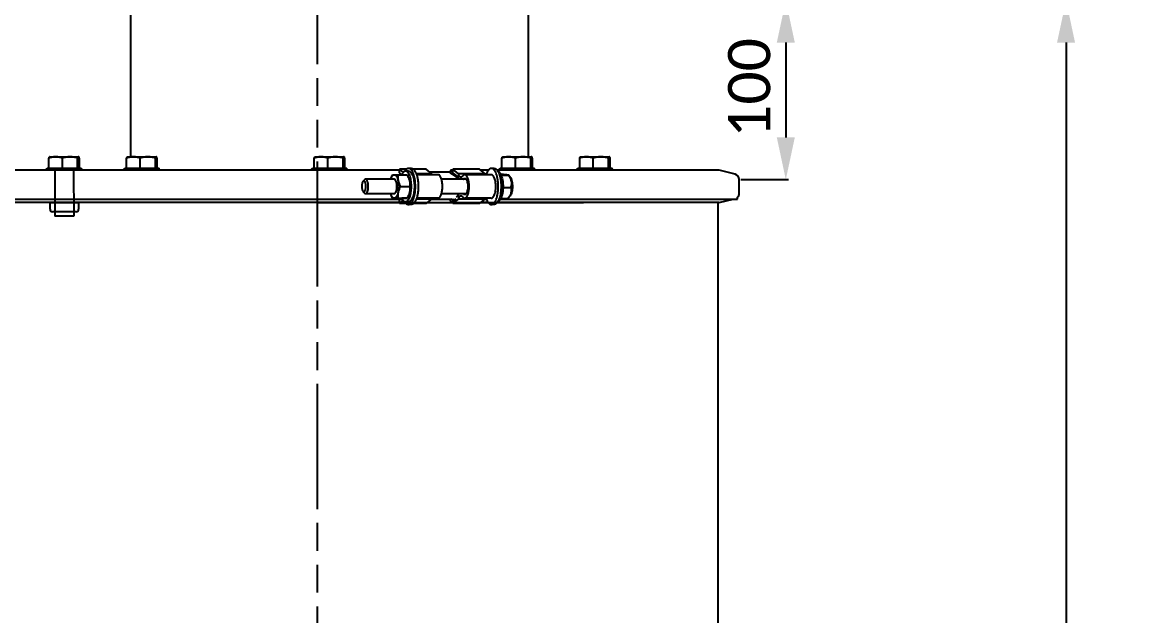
# Model space of a CAD drawing. Header units: millimetres. Extents: x 374 to 5899, y -2909 to 2000.
# Drawn here: x 775 to 1387, y 238 to 567 of the extents above; entities that cross this region are included whole.
import ezdxf

# ---------------------------------------------------------------- set-up
doc = ezdxf.new("R2010")
doc.units = ezdxf.units.MM
doc.header["$LTSCALE"] = 154
doc.header["$PDMODE"] = 3
doc.header["$PDSIZE"] = 8
doc.linetypes.add('PHANTOM', pattern=[0.8, 0.45, -0.05, 0.1, -0.05, 0.1, -0.05])
doc.layers.get('0').update_dxf_attribs({"linetype": 'CONTINUOUS'})
doc.layers.get('Defpoints').update_dxf_attribs({"linetype": 'CONTINUOUS'})
for name, color, linetype in [('00_BUW_DATUM', 7, 'CONTINUOUS'), ('02___PRT_ALL_AXES', 7, 'CONTINUOUS'), ('DEFAULT_3', 7, 'PHANTOM')]:
    doc.layers.add(name, color=color, linetype=linetype)
doc.styles.get("Standard").update_dxf_attribs({"font": 'calibri.ttf'})
doc.dimstyles.new('DIMSTYLE_3', dxfattribs={"dimtxt": 23.333333, "dimasz": 23.333333, "dimexe": 1.5, "dimexo": 1, "dimgap": 0.875, "dimtad": 1, "dimdec": 0, "dimdsep": 46, "dimtxsty": 'Standard', "dimblk": '_FILLED', "dimblk1": '_FILLED', "dimblk2": '_FILLED', "dimcen": 0.09, "dimazin": 2, "dimtp": 0.01, "dimtm": 0.01, "dimtfac": 1, "dimtdec": 0, "dimtofl": 0, "dimtmove": 0, "dimatfit": 3, "dimldrblk": '_FILLED', "dimfxl": 1, "dimtolj": 1, "dimarcsym": 0})

# ---------------------------------------------------------------- blocks, each defined once
blk = doc.blocks.new('_FILLED')
at = {"color": 0, "linetype": 'ByBlock'}
blk.add_solid([(0, 0), (-1, 0.214), (-1, -0.214)], dxfattribs=at)
blk = doc.blocks.new('*D451')
at = {"color": 0, "linetype": 'Continuous', "lineweight": -2}
for p, q in [((1111.75, 578.8), (1199.31, 578.8)), ((1197.81, 555.47), (1197.81, 502.97)), ((1172.98, 479.63), (1199.31, 479.63))]:
    blk.add_line(p, q, dxfattribs=at)
at = {"layer": 'Defpoints', "color": 0}
for p in [(1110.75, 578.8), (1171.98, 479.63), (1197.81, 479.63)]:
    blk.add_point(p, dxfattribs=at)
at = {"color": 0, "linetype": 'ByBlock', "lineweight": -2, "xscale": 23.3333333333, "yscale": 23.3333333333, "zscale": 23.3333333333}
for p, rotation in [((1197.81, 578.8), 90), ((1197.81, 479.63), 270)]:
    blk.add_blockref('_FILLED', p, dxfattribs=dict(at, rotation=rotation))
at = {"color": 0, "insert": (1165.82, 530.35), "char_height": 23.3333, "attachment_point": 2, "rotation": 90, "line_spacing_factor": 0.9}
blk.add_mtext('\\A1;\\A1;100', dxfattribs=at)
blk = doc.blocks.new('*D455')
at = {"color": 0, "linetype": 'Continuous', "lineweight": -2}
for p, q in [((1111.75, 578.8), (1354.54, 578.8)), ((1353.04, 555.47), (1353.04, -242.82)), ((1167.62, -266.15), (1354.54, -266.15))]:
    blk.add_line(p, q, dxfattribs=at)
at = {"layer": 'Defpoints', "color": 0}
for p in [(1110.75, 578.8), (1166.62, -266.15), (1353.04, -266.15)]:
    blk.add_point(p, dxfattribs=at)
at = {"color": 0, "linetype": 'ByBlock', "lineweight": -2, "xscale": 23.3333333333, "yscale": 23.3333333333, "zscale": 23.3333333333}
for p, rotation in [((1353.04, 578.8), 89.99999999999999), ((1353.04, -266.15), 270)]:
    blk.add_blockref('_FILLED', p, dxfattribs=dict(at, rotation=rotation))
at = {"color": 0, "insert": (1321.05, 156.32), "char_height": 23.3333, "attachment_point": 2, "rotation": 90, "line_spacing_factor": 0.9}
blk.add_mtext('\\A1; {\\A1;845}', dxfattribs=at)

msp = doc.modelspace()

# ---------------------------------------------------------------- linework, layer by layer
at = {"linetype": 'Continuous'}
for p, q in [((983.782, 484.756), (653.217, 484.756)), ((788.085, 485.302), (788.585, 485.802)), ((808.085, 485.302), (788.085, 485.302)), ((807.585, 485.802), (788.585, 485.802)), ((792.835, 484.802), (792.835, 459.302)), ((803.335, 484.802), (803.358, 459.302)), ((808.085, 485.302), (807.585, 485.802)), ((831.14, 485.302), (831.64, 485.802)), ((851.14, 485.302), (831.14, 485.302)), ((850.64, 485.802), (831.64, 485.802)), ((935.085, 485.302), (935.585, 485.802)), ((955.085, 485.302), (935.085, 485.302)), ((954.585, 485.802), (935.585, 485.802)), ((983.846, 485.312), (983.627, 483.392)), ((987.654, 485.312), (983.846, 485.312)), ((985.927, 483.673), (983.846, 485.312)), ((988.819, 484.302), (987.158, 484.302)), ((990.388, 485.802), (988.819, 485.802)), ((998.614, 485.312), (991.554, 485.312)), ((1001.742, 482.849), (998.614, 485.312)), ((1012.119, 484.756), (1011.978, 483.302)), ((1013.234, 484.025), (1012.119, 484.756)), ((1013.318, 484.756), (1012.119, 484.756)), ((1013.381, 485.312), (1013.162, 483.392)), ((1016.51, 482.849), (1013.381, 485.312)), ((1028.149, 485.312), (1013.381, 485.312)), ((1031.278, 482.849), (1028.149, 485.312)), ((1032.997, 484.756), (1028.855, 484.756)), ((1036.26, 485.802), (1034.691, 485.802)), ((1160.952, 484.756), (1037.955, 484.756)), ((1039.029, 485.302), (1039.529, 485.802)), ((1059.029, 485.302), (1039.029, 485.302)), ((1058.529, 485.802), (1039.529, 485.802)), ((1082.085, 485.302), (1082.585, 485.802)), ((1102.085, 485.302), (1082.085, 485.302)), ((1101.585, 485.802), (1082.585, 485.802)), ((1102.085, 485.302), (1101.585, 485.802)), ((963.602, 478.529), (964.364, 479.438)), ((980.882, 479.802), (965.006, 479.802)), ((983.627, 483.392), (985.003, 482.309)), ((1001.742, 482.849), (993.118, 482.849)), ((1005.156, 482.302), (993.302, 482.302)), ((1020.703, 479.802), (1007.122, 479.802)), ((1015.354, 481.088), (1011.978, 483.302)), ((1013.162, 483.392), (1016.06, 481.111)), ((1031.278, 482.849), (1016.51, 482.849)), ((1034.691, 482.302), (1019.924, 482.302)), ((1039.916, 482.538), (1041.247, 482.538)), ((1040.133, 482.045), (1044.131, 482.045)), ((1045.112, 480.98), (1044.149, 482.128)), ((963.602, 473.075), (964.364, 472.166)), ((980.882, 471.802), (965.006, 471.802)), ((1020.703, 471.802), (1007.122, 471.802)), ((1041.181, 475.308), (1045.409, 475.308)), ((983.782, 466.848), (653.217, 466.848)), ((790.273, 466.848), (806.085, 466.848)), ((790.273, 463.135), (790.273, 466.848)), ((806.085, 466.848), (806.085, 463.135)), ((984.376, 468.802), (983.627, 468.212)), ((983.627, 468.212), (983.846, 466.292)), ((983.846, 466.292), (985.927, 467.93)), ((987.654, 466.292), (983.846, 466.292)), ((988.819, 467.302), (987.158, 467.302)), ((990.388, 465.802), (988.819, 465.802)), ((998.614, 466.292), (991.554, 466.292)), ((1001.742, 468.755), (993.118, 468.755)), ((1005.156, 469.302), (993.302, 469.302)), ((998.614, 466.292), (1001.742, 468.755)), ((1012.74, 468.802), (1011.978, 468.302)), ((1011.978, 468.302), (1012.119, 466.848)), ((1013.234, 467.579), (1012.119, 466.848)), ((1013.318, 466.848), (1012.119, 466.848)), ((1013.911, 468.802), (1013.162, 468.212)), ((1013.162, 468.212), (1013.381, 466.292)), ((1015.099, 468.802), (1013.234, 467.579)), ((1013.381, 466.292), (1016.51, 468.755)), ((1028.149, 466.292), (1013.381, 466.292)), ((1016.06, 470.493), (1015.182, 469.802)), ((1031.278, 468.755), (1016.51, 468.755)), ((1034.691, 469.302), (1019.924, 469.302)), ((1028.149, 466.292), (1031.278, 468.755)), ((1032.997, 466.848), (1028.855, 466.848)), ((1036.26, 465.802), (1034.691, 465.802)), ((1160.952, 466.848), (1037.955, 466.848)), ((1039.916, 469.065), (1043.802, 469.065)), ((1045.112, 470.624), (1043.818, 469.081)), ((804.751, 461.802), (791.606, 461.802)), ((803.358, 459.302), (792.835, 459.302))]:
    msp.add_line(p, q, dxfattribs=at)
for q in [(790.779, 466.848), (1085.779, 466.848)]:
    msp.add_line((938.279, 466.848), q)
for centre, radius, start, end in [((1008.894, 479.646), 7.473, 1.201798, 6.32657), ((1008.894, 471.958), 7.473, 353.673428, 358.798202), ((1036.148, 478.325), 9.739, 341.953714, 343.532843), ((1008.412, 466.955), 6.908, 164.468294, 164.897551), ((1023.18, 466.955), 6.908, 164.468294, 164.897551), ((791.606, 463.135), 1.333, 180, 270), ((804.751, 463.135), 1.333, 270, 0)]:
    msp.add_arc(centre, radius, start, end, dxfattribs=at)
for points, knots in [([(987.158, 484.302), (987.062, 484.302), (986.867, 484.279), (986.469, 484.141), (985.983, 483.781), (985.474, 483.138), (985.193, 482.614), (985.059, 482.321)], [0, 0, 0, 0, 0.0944828, 0.1929612, 0.4138628, 0.6809921, 1, 1, 1, 1]), ([(988.819, 485.802), (988.636, 485.802), (988.247, 485.726), (987.704, 485.408), (987.195, 484.904), (986.902, 484.484), (986.76, 484.25)], [0, 0, 0, 0, 0.2050126, 0.4313671, 0.6939059, 1, 1, 1, 1]), ([(987.158, 467.302), (987.266, 467.302), (987.488, 467.331), (987.811, 467.459), (988.125, 467.668), (988.551, 468.071), (989.036, 468.778), (989.518, 469.839), (989.913, 471.122), (990.207, 472.58), (990.388, 474.16), (990.45, 475.802), (990.388, 477.444), (990.207, 479.023), (989.913, 480.482), (989.518, 481.765), (989.036, 482.826), (988.551, 483.533), (988.125, 483.936), (987.811, 484.145), (987.488, 484.273), (987.266, 484.302), (987.158, 484.302)], [0, 0, 0, 0, 0.0166613, 0.0342073, 0.0533601, 0.0746356, 0.1245316, 0.1847193, 0.254353, 0.3316952, 0.4144535, 0.5000002, 0.5855467, 0.6683048, 0.7456468, 0.8152803, 0.875468, 0.9253641, 0.9466397, 0.9657926, 0.9833386, 1, 1, 1, 1]), ([(988.819, 465.802), (988.946, 465.802), (989.207, 465.836), (989.588, 465.987), (989.957, 466.232), (990.458, 466.706), (991.029, 467.539), (991.596, 468.787), (992.061, 470.296), (992.407, 472.012), (992.62, 473.87), (992.692, 475.802), (992.62, 477.733), (992.407, 479.592), (992.061, 481.307), (991.596, 482.817), (991.029, 484.065), (990.458, 484.897), (989.957, 485.371), (989.588, 485.617), (989.207, 485.768), (988.946, 485.802), (988.819, 485.802)], [0, 0, 0, 0, 0.0166613, 0.0342073, 0.0533601, 0.0746356, 0.1245316, 0.1847193, 0.254353, 0.3316952, 0.4144535, 0.5000002, 0.5855468, 0.6683048, 0.7456468, 0.8152803, 0.875468, 0.9253641, 0.9466397, 0.9657926, 0.9833386, 1, 1, 1, 1]), ([(988.819, 484.302), (988.927, 484.302), (989.149, 484.273), (989.473, 484.145), (989.787, 483.936), (990.212, 483.533), (990.697, 482.826), (991.179, 481.765), (991.575, 480.482), (991.869, 479.023), (992.05, 477.444), (992.09, 476.355), (992.09, 475.802)], [0, 0, 0, 0, 0.0333234, 0.0684145, 0.1067203, 0.1492713, 0.2490637, 0.3694386, 0.5087063, 0.6633901, 0.8289033, 1, 1, 1, 1]), ([(990.388, 485.802), (990.515, 485.802), (990.776, 485.768), (991.157, 485.617), (991.526, 485.371), (992.027, 484.897), (992.598, 484.065), (993.165, 482.817), (993.63, 481.307), (993.976, 479.592), (994.189, 477.734), (994.237, 476.453), (994.237, 475.802)], [0, 0, 0, 0, 0.0333234, 0.0684145, 0.1067203, 0.1492713, 0.2490637, 0.3694386, 0.5087063, 0.6633901, 0.8289033, 1, 1, 1, 1]), ([(1034.691, 485.802), (1034.552, 485.802), (1034.264, 485.76), (1033.846, 485.578), (1033.444, 485.283), (1032.9, 484.712), (1032.294, 483.72), (1031.938, 482.819), (1031.771, 482.315)], [0, 0, 0, 0, 0.0868889, 0.1792614, 0.2814755, 0.3964204, 0.6692124, 1, 1, 1, 1]), ([(1034.691, 465.802), (1034.818, 465.802), (1035.079, 465.836), (1035.46, 465.987), (1035.83, 466.232), (1036.33, 466.706), (1036.901, 467.539), (1037.468, 468.787), (1037.933, 470.296), (1038.279, 472.012), (1038.492, 473.87), (1038.564, 475.802), (1038.492, 477.733), (1038.279, 479.592), (1037.933, 481.307), (1037.468, 482.817), (1036.901, 484.065), (1036.33, 484.897), (1035.83, 485.371), (1035.46, 485.617), (1035.079, 485.768), (1034.818, 485.802), (1034.691, 485.802)], [0, 0, 0, 0, 0.0166613, 0.0342073, 0.0533601, 0.0746356, 0.1245316, 0.1847193, 0.254353, 0.3316952, 0.4144535, 0.5000002, 0.5855468, 0.6683048, 0.7456468, 0.8152803, 0.875468, 0.9253641, 0.9466397, 0.9657926, 0.9833386, 1, 1, 1, 1]), ([(1036.26, 485.802), (1036.387, 485.802), (1036.648, 485.768), (1037.029, 485.617), (1037.399, 485.371), (1037.9, 484.897), (1038.47, 484.065), (1039.037, 482.817), (1039.502, 481.307), (1039.848, 479.592), (1040.061, 477.734), (1040.109, 476.453), (1040.109, 475.802)], [0, 0, 0, 0, 0.0333234, 0.0684145, 0.1067203, 0.1492713, 0.2490637, 0.3694386, 0.5087063, 0.6633901, 0.8289033, 1, 1, 1, 1]), ([(1038.316, 484.24), (1038.776, 484.095), (1039.273, 483.603), (1039.711, 482.932), (1040.044, 482.309), (1040.407, 481.398), (1040.75, 480.165), (1041.003, 478.791), (1041.158, 477.321), (1041.193, 476.313), (1041.193, 475.802)], [0, 0, 0, 0, 0.1561104, 0.2062282, 0.2609626, 0.3837282, 0.522514, 0.6741692, 0.8347835, 1, 1, 1, 1]), ([(963.602, 478.529), (963.49, 478.395), (963.297, 478.048), (963.014, 477.173), (962.936, 476.423), (962.929, 475.898)], [0, 0, 0, 0, 0.1893111, 0.4274823, 1, 1, 1, 1]), ([(965.237, 475.705), (965.243, 476.198), (965.189, 476.911), (964.969, 477.775), (964.757, 478.275), (964.505, 478.631), (964.192, 478.828), (963.844, 478.777), (963.679, 478.62), (963.602, 478.529)], [0, 0, 0, 0, 0.3623042, 0.521213, 0.6547945, 0.7595664, 0.8394557, 0.9117259, 1, 1, 1, 1]), ([(965.006, 479.802), (964.893, 479.802), (964.639, 479.722), (964.453, 479.544), (964.364, 479.438)], [0, 0, 0, 0, 0.4511517, 1, 1, 1, 1]), ([(966.545, 475.673), (966.551, 476.197), (966.505, 476.967), (966.32, 477.936), (966.135, 478.561), (965.906, 479.079), (965.642, 479.474), (965.345, 479.734), (965.112, 479.802), (965.006, 479.802)], [0, 0, 0, 0, 0.3355908, 0.4907197, 0.630667, 0.7516904, 0.8518857, 0.9324483, 1, 1, 1, 1]), ([(982.421, 475.809), (982.418, 475.874), (982.412, 476.003), (982.405, 476.164), (982.4, 476.294), (982.395, 476.391), (982.392, 476.471), (982.389, 476.536), (982.387, 476.584), (982.385, 476.625), (982.384, 476.657), (982.383, 476.677), (982.382, 476.693), (982.38, 476.709), (982.377, 476.736), (982.371, 476.774), (982.365, 476.82), (982.357, 476.881), (982.343, 476.989), (982.326, 477.112), (982.309, 477.234), (982.299, 477.311), (982.291, 477.372), (982.285, 477.418), (982.279, 477.457), (982.275, 477.487), (982.273, 477.507), (982.271, 477.522), (982.269, 477.538), (982.264, 477.554), (982.259, 477.575), (982.253, 477.603), (982.244, 477.637), (982.231, 477.692), (982.215, 477.761), (982.188, 477.871), (982.161, 477.981), (982.138, 478.078), (982.125, 478.133), (982.115, 478.174), (982.105, 478.215), (982.096, 478.25), (982.091, 478.274), (982.088, 478.286), (982.086, 478.293), (982.084, 478.298), (982.081, 478.306), (982.077, 478.317), (982.071, 478.332), (982.064, 478.349), (982.056, 478.372), (982.04, 478.412), (982.018, 478.47), (981.992, 478.539), (981.965, 478.608), (981.939, 478.677), (981.917, 478.735), (981.899, 478.781), (981.886, 478.815), (981.875, 478.844), (981.866, 478.867), (981.859, 478.884), (981.854, 478.899), (981.849, 478.91), (981.846, 478.917), (981.844, 478.923), (981.842, 478.928), (981.837, 478.935), (981.83, 478.946), (981.822, 478.96), (981.811, 478.977), (981.798, 478.999), (981.782, 479.026), (981.76, 479.061), (981.723, 479.122), (981.68, 479.193), (981.637, 479.263), (981.61, 479.307), (981.591, 479.338), (981.58, 479.355), (981.572, 479.369), (981.564, 479.382), (981.557, 479.393), (981.553, 479.4), (981.55, 479.404), (981.549, 479.407), (981.547, 479.408), (981.546, 479.409), (981.543, 479.412), (981.537, 479.417), (981.53, 479.424), (981.518, 479.434), (981.504, 479.448), (981.486, 479.464), (981.462, 479.485), (981.433, 479.512), (981.397, 479.544), (981.362, 479.577), (981.326, 479.609), (981.297, 479.636), (981.273, 479.657), (981.258, 479.671), (981.247, 479.681), (981.239, 479.688), (981.233, 479.694), (981.229, 479.697), (981.225, 479.701), (981.222, 479.702), (981.219, 479.703), (981.215, 479.704), (981.209, 479.706), (981.201, 479.708), (981.192, 479.711), (981.179, 479.714), (981.163, 479.719), (981.138, 479.726), (981.107, 479.736), (981.069, 479.747), (981.019, 479.761), (980.957, 479.78), (980.907, 479.795), (980.882, 479.802)], [0, 0, 0, 0, 0.03125, 0.0625, 0.078125, 0.09375, 0.109375, 0.1171875, 0.125, 0.1328125, 0.1367188, 0.140625, 0.1425781, 0.1445312, 0.1484375, 0.15625, 0.1640625, 0.171875, 0.1875, 0.21875, 0.234375, 0.25, 0.2578125, 0.265625, 0.2734375, 0.2773438, 0.28125, 0.2832031, 0.2851562, 0.2890625, 0.2929688, 0.296875, 0.3046875, 0.3125, 0.328125, 0.34375, 0.375, 0.390625, 0.3984375, 0.40625, 0.4140625, 0.421875, 0.4257812, 0.4277344, 0.4287109, 0.4296875, 0.4316406, 0.4335938, 0.4375, 0.4414062, 0.4453125, 0.453125, 0.46875, 0.484375, 0.5, 0.515625, 0.53125, 0.5390625, 0.546875, 0.5546875, 0.5585938, 0.5625, 0.5664062, 0.5683594, 0.5703125, 0.5712891, 0.5722656, 0.5742188, 0.578125, 0.5820312, 0.5859375, 0.59375, 0.6015625, 0.609375, 0.625, 0.65625, 0.671875, 0.6875, 0.6953125, 0.6992188, 0.703125, 0.7070312, 0.7109375, 0.7128906, 0.7138672, 0.7143555, 0.7148438, 0.7158203, 0.7167969, 0.71875, 0.7226562, 0.7265625, 0.734375, 0.7421875, 0.75, 0.765625, 0.78125, 0.796875, 0.8125, 0.828125, 0.8359375, 0.84375, 0.8476562, 0.8515625, 0.8535156, 0.8554688, 0.8574219, 0.8583984, 0.859375, 0.8613281, 0.8632812, 0.8671875, 0.8710938, 0.875, 0.8828125, 0.890625, 0.90625, 0.921875, 0.9375, 0.96875, 1, 1, 1, 1]), ([(1001.919, 482.297), (1001.902, 482.34), (1001.837, 482.522), (1001.781, 482.707), (1001.742, 482.849)], [0, 0, 0, 0, 0.240307, 1, 1, 1, 1]), ([(1005.156, 469.302), (1005.324, 469.302), (1005.693, 469.407), (1006.168, 469.813), (1006.592, 470.43), (1006.961, 471.242), (1007.263, 472.223), (1007.488, 473.338), (1007.626, 474.546), (1007.673, 475.802), (1007.626, 477.057), (1007.488, 478.265), (1007.263, 479.38), (1006.961, 480.361), (1006.592, 481.173), (1006.168, 481.79), (1005.693, 482.197), (1005.324, 482.302), (1005.156, 482.302)], [0, 0, 0, 0, 0.0339863, 0.0742997, 0.1242362, 0.1844723, 0.2541615, 0.3315643, 0.414387, 0.5, 0.585613, 0.6684357, 0.7458385, 0.8155277, 0.8757638, 0.9257003, 0.9660137, 1, 1, 1, 1]), ([(1015.786, 479.803), (1015.774, 480.079), (1015.72, 480.466), (1015.541, 480.894), (1015.42, 481.044), (1015.354, 481.088)], [0, 0, 0, 0, 0.597766, 0.8287146, 1, 1, 1, 1]), ([(1016.06, 481.111), (1016.144, 480.865), (1016.324, 480.412), (1016.559, 479.985), (1016.686, 479.798)], [0, 0, 0, 0, 0.535043, 1, 1, 1, 1]), ([(1016.21, 481.147), (1016.222, 481.093), (1016.269, 480.868), (1016.302, 480.642), (1016.322, 480.469)], [0, 0, 0, 0, 0.2414397, 1, 1, 1, 1]), ([(1017.906, 480.962), (1017.837, 480.962), (1017.694, 480.986), (1017.488, 481.086), (1017.292, 481.248), (1017.028, 481.561), (1016.743, 482.098), (1016.583, 482.58), (1016.51, 482.849)], [0, 0, 0, 0, 0.0830456, 0.172486, 0.2732086, 0.38814, 0.664245, 1, 1, 1, 1]), ([(1018.724, 481.505), (1018.665, 481.422), (1018.546, 481.274), (1018.343, 481.098), (1018.128, 480.988), (1017.978, 480.962), (1017.906, 480.962)], [0, 0, 0, 0, 0.2985468, 0.5588715, 0.7882555, 1, 1, 1, 1]), ([(1019.924, 482.302), (1019.818, 482.302), (1019.598, 482.264), (1019.283, 482.103), (1018.984, 481.845), (1018.809, 481.627), (1018.724, 481.505)], [0, 0, 0, 0, 0.2117513, 0.4411322, 0.7014033, 1, 1, 1, 1]), ([(1019.137, 479.811), (1019.194, 479.886), (1019.31, 480.021), (1019.506, 480.18), (1019.712, 480.279), (1019.855, 480.302), (1019.924, 480.302)], [0, 0, 0, 0, 0.2951224, 0.5543954, 0.7852091, 1, 1, 1, 1]), ([(1019.924, 469.302), (1020.092, 469.302), (1020.461, 469.407), (1020.936, 469.813), (1021.36, 470.43), (1021.728, 471.242), (1022.031, 472.223), (1022.256, 473.338), (1022.394, 474.546), (1022.441, 475.802), (1022.394, 477.057), (1022.256, 478.265), (1022.031, 479.38), (1021.728, 480.361), (1021.36, 481.173), (1020.936, 481.79), (1020.461, 482.197), (1020.092, 482.302), (1019.924, 482.302)], [0, 0, 0, 0, 0.0339863, 0.0742997, 0.1242362, 0.1844723, 0.2541615, 0.3315643, 0.414387, 0.5, 0.585613, 0.6684357, 0.7458385, 0.8155277, 0.8757638, 0.9257003, 0.9660137, 1, 1, 1, 1]), ([(1019.924, 480.302), (1019.992, 480.302), (1020.134, 480.279), (1020.338, 480.182), (1020.533, 480.025), (1020.649, 479.892), (1020.706, 479.817)], [0, 0, 0, 0, 0.2151541, 0.446163, 0.7052823, 1, 1, 1, 1]), ([(1020.706, 479.817), (1020.868, 479.603), (1021.148, 479.061), (1021.433, 478.116), (1021.615, 477.003), (1021.677, 475.802), (1021.615, 474.601), (1021.433, 473.488), (1021.148, 472.542), (1020.868, 472), (1020.706, 471.787)], [0, 0, 0, 0, 0.0963388, 0.2160507, 0.3533525, 0.5, 0.6466475, 0.7839493, 0.9036612, 1, 1, 1, 1]), ([(1031.454, 482.297), (1031.438, 482.34), (1031.372, 482.522), (1031.316, 482.707), (1031.278, 482.849)], [0, 0, 0, 0, 0.240307, 1, 1, 1, 1]), ([(1036.279, 480.824), (1036.177, 481.043), (1035.964, 481.434), (1035.578, 481.914), (1035.154, 482.225), (1034.838, 482.302), (1034.692, 482.302)], [0, 0, 0, 0, 0.3185589, 0.5856578, 0.8071209, 1, 1, 1, 1]), ([(1036.279, 470.78), (1036.434, 471.11), (1036.702, 471.849), (1037.087, 473.52), (1037.266, 475.802), (1037.087, 478.083), (1036.702, 479.754), (1036.434, 480.494), (1036.279, 480.824)], [0, 0, 0, 0, 0.1066153, 0.2286092, 0.5, 0.7713908, 0.8933847, 1, 1, 1, 1]), ([(1041.247, 482.538), (1041.629, 482.509), (1042.32, 482.451), (1043.125, 482.367), (1043.63, 482.292), (1043.883, 482.241), (1044.047, 482.193), (1044.129, 482.152), (1044.149, 482.128)], [0, 0, 0, 0, 0.3904862, 0.7063928, 0.8240758, 0.9109809, 0.9681283, 1, 1, 1, 1]), ([(1044.149, 482.128), (1044.158, 482.117), (1044.17, 482.081), (1044.144, 482.056), (1044.131, 482.045)], [0, 0, 0, 0, 0.4635585, 1, 1, 1, 1]), ([(1044.131, 482.045), (1044.482, 481.547), (1045.119, 480.528), (1045.746, 478.867), (1045.861, 477.163), (1045.64, 476.079), (1045.488, 475.565)], [0, 0, 0, 0, 0.2656114, 0.522203, 0.7659183, 1, 1, 1, 1]), ([(1045.112, 480.98), (1045.338, 480.71), (1045.725, 479.998), (1046.272, 478.213), (1046.403, 476.685), (1046.389, 475.619)], [0, 0, 0, 0, 0.1886322, 0.4278794, 1, 1, 1, 1]), ([(962.929, 475.898), (962.922, 475.337), (962.991, 474.532), (963.279, 473.593), (963.483, 473.217), (963.602, 473.075)], [0, 0, 0, 0, 0.5720935, 0.8113511, 1, 1, 1, 1]), ([(963.602, 473.075), (963.677, 472.986), (963.837, 472.834), (964.169, 472.773), (964.475, 472.946), (964.725, 473.274), (964.937, 473.739), (965.165, 474.555), (965.231, 475.234), (965.237, 475.705)], [0, 0, 0, 0, 0.0901218, 0.1638518, 0.2435844, 0.3468643, 0.4785492, 0.6360248, 1, 1, 1, 1]), ([(964.364, 472.166), (964.453, 472.06), (964.639, 471.882), (964.893, 471.802), (965.006, 471.802)], [0, 0, 0, 0, 0.5488483, 1, 1, 1, 1]), ([(965.006, 471.802), (965.107, 471.802), (965.329, 471.863), (965.616, 472.103), (965.874, 472.468), (966.195, 473.157), (966.461, 474.243), (966.539, 475.174), (966.545, 475.673)], [0, 0, 0, 0, 0.0684834, 0.1492768, 0.2489467, 0.368992, 0.6621338, 1, 1, 1, 1]), ([(980.882, 471.802), (980.906, 471.808), (980.944, 471.818), (980.994, 471.83), (981.031, 471.84), (981.062, 471.848), (981.087, 471.854), (981.106, 471.859), (981.125, 471.864), (981.14, 471.868), (981.153, 471.871), (981.162, 471.873), (981.17, 471.875), (981.175, 471.877), (981.178, 471.878), (981.181, 471.878), (981.183, 471.88), (981.186, 471.882), (981.191, 471.886), (981.199, 471.892), (981.208, 471.899), (981.22, 471.909), (981.235, 471.92), (981.252, 471.934), (981.27, 471.949), (981.294, 471.967), (981.324, 471.991), (981.36, 472.019), (981.39, 472.043), (981.414, 472.061), (981.429, 472.073), (981.441, 472.083), (981.45, 472.09), (981.458, 472.095), (981.463, 472.1), (981.466, 472.102), (981.468, 472.103), (981.47, 472.107), (981.473, 472.11), (981.478, 472.117), (981.485, 472.127), (981.493, 472.138), (981.504, 472.153), (981.518, 472.172), (981.54, 472.203), (981.568, 472.241), (981.601, 472.287), (981.634, 472.333), (981.662, 472.371), (981.684, 472.401), (981.698, 472.421), (981.709, 472.436), (981.717, 472.447), (981.724, 472.457), (981.729, 472.463), (981.731, 472.467), (981.734, 472.47), (981.735, 472.474), (981.738, 472.479), (981.742, 472.489), (981.748, 472.502), (981.756, 472.517), (981.766, 472.538), (981.778, 472.565), (981.798, 472.606), (981.822, 472.659), (981.852, 472.722), (981.881, 472.785), (981.906, 472.837), (981.926, 472.879), (981.938, 472.905), (981.948, 472.926), (981.955, 472.942), (981.961, 472.955), (981.966, 472.964), (981.968, 472.97), (981.97, 472.973), (981.972, 472.978), (981.974, 472.984), (981.977, 472.995), (981.982, 473.011), (981.988, 473.03), (981.996, 473.055), (982.006, 473.087), (982.022, 473.137), (982.042, 473.2), (982.065, 473.275), (982.089, 473.35), (982.109, 473.413), (982.125, 473.464), (982.135, 473.495), (982.143, 473.52), (982.149, 473.539), (982.154, 473.555), (982.157, 473.566), (982.159, 473.572), (982.161, 473.576), (982.162, 473.582), (982.163, 473.589), (982.166, 473.602), (982.17, 473.62), (982.174, 473.641), (982.18, 473.67), (982.187, 473.706), (982.199, 473.763), (982.214, 473.835), (982.232, 473.921), (982.25, 474.007), (982.264, 474.078), (982.276, 474.136), (982.284, 474.172), (982.289, 474.2), (982.294, 474.222), (982.298, 474.24), (982.3, 474.252), (982.302, 474.259), (982.303, 474.265), (982.303, 474.271), (982.304, 474.279), (982.306, 474.292), (982.308, 474.312), (982.311, 474.336), (982.315, 474.368), (982.319, 474.407), (982.327, 474.471), (982.336, 474.55), (982.347, 474.645), (982.358, 474.74), (982.368, 474.819), (982.375, 474.882), (982.381, 474.93), (982.385, 474.97), (982.388, 474.997), (982.39, 475.013), (982.392, 475.025), (982.392, 475.037), (982.393, 475.054), (982.394, 475.082), (982.395, 475.123), (982.397, 475.172), (982.4, 475.237), (982.403, 475.319), (982.408, 475.45), (982.414, 475.613), (982.419, 475.744), (982.421, 475.809)], [0, 0, 0, 0, 0.03125, 0.046875, 0.0625, 0.078125, 0.0859375, 0.09375, 0.1015625, 0.109375, 0.1132812, 0.1171875, 0.1210938, 0.1230469, 0.1240234, 0.125, 0.1259766, 0.1269531, 0.1289062, 0.1328125, 0.1367188, 0.140625, 0.1484375, 0.15625, 0.1640625, 0.171875, 0.1875, 0.203125, 0.21875, 0.2265625, 0.234375, 0.2382812, 0.2421875, 0.2460938, 0.2480469, 0.2490234, 0.25, 0.2509766, 0.2519531, 0.2539062, 0.2578125, 0.2617188, 0.265625, 0.2734375, 0.28125, 0.296875, 0.3125, 0.328125, 0.34375, 0.3515625, 0.359375, 0.3632812, 0.3671875, 0.3710938, 0.3730469, 0.3740234, 0.375, 0.3759766, 0.3769531, 0.3789062, 0.3828125, 0.3867188, 0.390625, 0.3984375, 0.40625, 0.421875, 0.4375, 0.453125, 0.46875, 0.4765625, 0.484375, 0.4882812, 0.4921875, 0.4960938, 0.4980469, 0.4990234, 0.5, 0.5009766, 0.5019531, 0.5039062, 0.5078125, 0.5117188, 0.515625, 0.5234375, 0.53125, 0.546875, 0.5625, 0.578125, 0.59375, 0.6015625, 0.609375, 0.6132812, 0.6171875, 0.6210938, 0.6230469, 0.6240234, 0.625, 0.6259766, 0.6269531, 0.6289062, 0.6328125, 0.6367188, 0.640625, 0.6484375, 0.65625, 0.671875, 0.6875, 0.703125, 0.71875, 0.7265625, 0.734375, 0.7382812, 0.7421875, 0.7460938, 0.7480469, 0.7490234, 0.75, 0.7509766, 0.7519531, 0.7539062, 0.7578125, 0.7617188, 0.765625, 0.7734375, 0.78125, 0.796875, 0.8125, 0.828125, 0.84375, 0.8515625, 0.859375, 0.8671875, 0.8710938, 0.8730469, 0.875, 0.8769531, 0.8789062, 0.8828125, 0.890625, 0.8984375, 0.90625, 0.921875, 0.9375, 0.96875, 1, 1, 1, 1]), ([(992.09, 475.802), (992.09, 475.249), (992.05, 474.16), (991.869, 472.58), (991.575, 471.122), (991.179, 469.839), (990.697, 468.778), (990.212, 468.071), (989.787, 467.668), (989.473, 467.459), (989.149, 467.331), (988.927, 467.302), (988.819, 467.302)], [0, 0, 0, 0, 0.1710967, 0.3366099, 0.4912937, 0.6305614, 0.7509363, 0.8507287, 0.8932797, 0.9315855, 0.9666766, 1, 1, 1, 1]), ([(994.237, 475.802), (994.237, 475.151), (994.189, 473.87), (993.976, 472.012), (993.63, 470.296), (993.165, 468.787), (992.598, 467.539), (992.027, 466.706), (991.526, 466.232), (991.157, 465.987), (990.776, 465.836), (990.515, 465.802), (990.388, 465.802)], [0, 0, 0, 0, 0.1710967, 0.3366099, 0.4912937, 0.6305614, 0.7509363, 0.8507287, 0.8932797, 0.9315855, 0.9666766, 1, 1, 1, 1]), ([(1016.686, 471.806), (1016.559, 471.619), (1016.324, 471.192), (1016.144, 470.739), (1016.06, 470.493)], [0, 0, 0, 0, 0.464957, 1, 1, 1, 1]), ([(1019.924, 471.302), (1019.855, 471.302), (1019.712, 471.325), (1019.506, 471.424), (1019.31, 471.583), (1019.194, 471.718), (1019.137, 471.793)], [0, 0, 0, 0, 0.2147909, 0.4456046, 0.7048776, 1, 1, 1, 1]), ([(1020.706, 471.787), (1020.649, 471.712), (1020.533, 471.579), (1020.338, 471.422), (1020.134, 471.324), (1019.992, 471.302), (1019.924, 471.302)], [0, 0, 0, 0, 0.2947177, 0.553837, 0.7848459, 1, 1, 1, 1]), ([(1040.109, 475.802), (1040.109, 474.599), (1039.99, 472.832), (1039.571, 470.596), (1039.279, 469.565), (1039.111, 469.084)], [0, 0, 0, 0, 0.529498, 0.7755278, 1, 1, 1, 1]), ([(1041.193, 475.802), (1041.193, 475.159), (1041.139, 473.9), (1040.896, 472.095), (1040.507, 470.479), (1040.133, 469.498), (1039.916, 469.065)], [0, 0, 0, 0, 0.2793128, 0.5462976, 0.7896146, 1, 1, 1, 1]), ([(1045.409, 475.308), (1045.555, 474.817), (1045.767, 473.776), (1045.612, 472.121), (1044.896, 470.515), (1044.19, 469.543), (1043.802, 469.065)], [0, 0, 0, 0, 0.2280529, 0.4677056, 0.7263499, 1, 1, 1, 1]), ([(1046.389, 475.619), (1046.377, 474.621), (1046.228, 473.198), (1045.691, 471.537), (1045.324, 470.876), (1045.112, 470.624)], [0, 0, 0, 0, 0.5725411, 0.8107019, 1, 1, 1, 1]), ([(985.059, 469.283), (985.193, 468.99), (985.474, 468.466), (985.983, 467.822), (986.469, 467.463), (986.867, 467.324), (987.062, 467.302), (987.158, 467.302)], [0, 0, 0, 0, 0.3190079, 0.5861372, 0.8070388, 0.9055172, 1, 1, 1, 1]), ([(986.76, 467.354), (986.902, 467.119), (987.195, 466.7), (987.704, 466.196), (988.247, 465.877), (988.636, 465.802), (988.819, 465.802)], [0, 0, 0, 0, 0.3060942, 0.5686329, 0.7949875, 1, 1, 1, 1]), ([(1001.756, 468.805), (1001.768, 468.849), (1001.817, 469.018), (1001.873, 469.185), (1001.919, 469.307)], [0, 0, 0, 0, 0.258745, 1, 1, 1, 1]), ([(1016.21, 470.457), (1016.196, 470.397), (1016.142, 470.173), (1016.072, 469.953), (1016.008, 469.796)], [0, 0, 0, 0, 0.2659984, 1, 1, 1, 1]), ([(1016.322, 471.135), (1016.315, 471.076), (1016.287, 470.849), (1016.247, 470.623), (1016.21, 470.457)], [0, 0, 0, 0, 0.2578823, 1, 1, 1, 1]), ([(1016.524, 468.805), (1016.597, 469.067), (1016.757, 469.537), (1017.04, 470.06), (1017.3, 470.364), (1017.494, 470.521), (1017.697, 470.619), (1017.838, 470.641), (1017.906, 470.641)], [0, 0, 0, 0, 0.3351665, 0.6108009, 0.7257122, 0.8266168, 0.9164394, 1, 1, 1, 1]), ([(1017.906, 470.641), (1017.978, 470.641), (1018.128, 470.616), (1018.343, 470.506), (1018.546, 470.33), (1018.665, 470.181), (1018.724, 470.099)], [0, 0, 0, 0, 0.2117445, 0.4411285, 0.7014532, 1, 1, 1, 1]), ([(1018.724, 470.099), (1018.809, 469.977), (1018.984, 469.759), (1019.283, 469.501), (1019.598, 469.339), (1019.818, 469.302), (1019.924, 469.302)], [0, 0, 0, 0, 0.2985967, 0.5588678, 0.7882487, 1, 1, 1, 1]), ([(1031.278, 468.755), (1031.291, 468.803), (1031.343, 468.989), (1031.404, 469.173), (1031.454, 469.307)], [0, 0, 0, 0, 0.25942, 1, 1, 1, 1]), ([(1031.771, 469.288), (1031.938, 468.785), (1032.294, 467.883), (1032.9, 466.892), (1033.444, 466.321), (1033.846, 466.026), (1034.264, 465.844), (1034.552, 465.802), (1034.691, 465.802)], [0, 0, 0, 0, 0.3307876, 0.6035796, 0.7185245, 0.8207386, 0.9131111, 1, 1, 1, 1]), ([(1034.692, 469.302), (1034.838, 469.302), (1035.154, 469.379), (1035.578, 469.689), (1035.964, 470.169), (1036.177, 470.561), (1036.279, 470.78)], [0, 0, 0, 0, 0.1928791, 0.4143422, 0.6814411, 1, 1, 1, 1]), ([(1039.111, 469.084), (1038.945, 468.608), (1038.591, 467.756), (1037.997, 466.823), (1037.469, 466.288), (1037.078, 466.011), (1036.674, 465.841), (1036.395, 465.802), (1036.26, 465.802)], [0, 0, 0, 0, 0.3291239, 0.6009643, 0.7159693, 0.8186795, 0.9119552, 1, 1, 1, 1]), ([(1039.916, 469.065), (1039.808, 468.848), (1039.583, 468.45), (1039.102, 467.821), (1038.64, 467.466), (1038.316, 467.364)], [0, 0, 0, 0, 0.3056353, 0.5722624, 1, 1, 1, 1])]:
    msp.add_open_spline(points, degree=3, knots=knots, dxfattribs=at)
at = {"layer": '00_BUW_DATUM', "linetype": 'Continuous'}
for p, q in [((789.634, 485.802), (789.634, 491.487)), ((790.085, 492.202), (790.038, 492.175)), ((790.085, 492.202), (806.085, 492.202)), ((797.09, 485.802), (797.09, 491.487)), ((805.541, 485.802), (805.541, 491.487)), ((806.131, 492.175), (806.038, 492.202)), ((806.535, 485.802), (806.535, 491.487)), ((832.689, 485.802), (832.689, 491.487)), ((833.14, 492.202), (833.093, 492.175)), ((833.14, 492.202), (849.14, 492.202)), ((840.146, 485.802), (840.146, 491.487)), ((848.596, 485.802), (848.596, 491.487)), ((849.187, 492.175), (849.093, 492.202)), ((849.591, 485.802), (849.591, 491.487)), ((936.634, 485.802), (936.634, 491.487)), ((937.085, 492.202), (937.038, 492.175)), ((937.085, 492.202), (953.085, 492.202)), ((944.09, 485.802), (944.09, 491.487)), ((952.541, 485.802), (952.541, 491.487)), ((953.131, 492.175), (953.038, 492.202)), ((953.535, 485.802), (953.535, 491.487)), ((1040.579, 485.802), (1040.579, 491.487)), ((1041.029, 492.202), (1040.983, 492.175)), ((1041.029, 492.202), (1057.029, 492.202)), ((1048.035, 485.802), (1048.035, 491.487)), ((1056.486, 485.802), (1056.486, 491.487)), ((1057.076, 492.175), (1056.983, 492.202)), ((1057.48, 485.802), (1057.48, 491.487)), ((1083.634, 485.802), (1083.634, 491.487)), ((1084.085, 492.202), (1084.038, 492.175)), ((1084.085, 492.202), (1100.085, 492.202)), ((1091.09, 485.802), (1091.09, 491.487)), ((1099.541, 485.802), (1099.541, 491.487)), ((1100.131, 492.175), (1100.038, 492.202)), ((1100.535, 485.802), (1100.535, 491.487)), ((788.085, 484.756), (788.085, 485.302)), ((808.085, 484.756), (808.085, 485.302)), ((831.14, 484.756), (831.14, 485.302)), ((935.085, 484.756), (935.085, 485.302)), ((1039.029, 484.756), (1039.029, 485.302)), ((1082.085, 484.756), (1082.085, 485.302)), ((1102.085, 484.756), (1102.085, 485.302)), ((982.857, 482.309), (988.062, 482.309)), ((984.306, 475.815), (989.51, 475.815)), ((979.978, 469.295), (985.182, 469.295)), ((982.866, 469.309), (988.071, 469.309))]:
    msp.add_line(p, q, dxfattribs=at)
for centre, radius, start, end in [((986.067, 477.722), 7.451, 158.651223, 159.774009), ((977.136, 476.084), 12.556, 20.246487, 21.989565), ((986.115, 473.9), 7.503, 200.22814, 201.115178), ((985.896, 473.816), 7.268, 201.118876, 201.312469), ((977.057, 475.544), 12.638, 338.041283, 339.753821)]:
    msp.add_arc(centre, radius, start, end, dxfattribs=at)
for points, knots in [([(793.362, 492.202), (792.731, 492.202), (791.458, 492.063), (790.235, 491.702), (789.634, 491.487)], [0, 0, 0, 0, 0.4970736, 1, 1, 1, 1]), ([(789.634, 491.487), (789.691, 491.64), (789.776, 491.849), (789.921, 492.076), (789.998, 492.152), (790.038, 492.175)], [0, 0, 0, 0, 0.6065752, 0.8305968, 1, 1, 1, 1]), ([(797.09, 491.487), (796.489, 491.702), (795.266, 492.063), (793.993, 492.202), (793.362, 492.202)], [0, 0, 0, 0, 0.5029179, 1, 1, 1, 1]), ([(801.316, 492.202), (800.601, 492.202), (799.166, 492.065), (797.775, 491.703), (797.09, 491.487)], [0, 0, 0, 0, 0.4988575, 1, 1, 1, 1]), ([(805.541, 491.487), (804.856, 491.703), (803.465, 492.065), (802.03, 492.202), (801.316, 492.202)], [0, 0, 0, 0, 0.5011339, 1, 1, 1, 1]), ([(806.038, 492.202), (805.933, 492.202), (805.782, 492.023), (805.652, 491.769), (805.578, 491.587), (805.541, 491.487)], [0, 0, 0, 0, 0.3540021, 0.6425833, 1, 1, 1, 1]), ([(806.535, 491.487), (806.478, 491.64), (806.394, 491.849), (806.248, 492.076), (806.171, 492.152), (806.131, 492.175)], [0, 0, 0, 0, 0.6065752, 0.8305968, 1, 1, 1, 1]), ([(836.417, 492.202), (835.786, 492.202), (834.513, 492.063), (833.291, 491.702), (832.689, 491.487)], [0, 0, 0, 0, 0.4970736, 1, 1, 1, 1]), ([(832.689, 491.487), (832.746, 491.64), (832.831, 491.849), (832.976, 492.076), (833.054, 492.152), (833.093, 492.175)], [0, 0, 0, 0, 0.6065752, 0.8305968, 1, 1, 1, 1]), ([(840.146, 491.487), (839.544, 491.702), (838.321, 492.063), (837.049, 492.202), (836.417, 492.202)], [0, 0, 0, 0, 0.5029179, 1, 1, 1, 1]), ([(844.371, 492.202), (843.656, 492.202), (842.221, 492.065), (840.83, 491.703), (840.146, 491.487)], [0, 0, 0, 0, 0.4988575, 1, 1, 1, 1]), ([(848.596, 491.487), (847.912, 491.703), (846.521, 492.065), (845.086, 492.202), (844.371, 492.202)], [0, 0, 0, 0, 0.5011339, 1, 1, 1, 1]), ([(849.093, 492.202), (848.988, 492.202), (848.837, 492.023), (848.708, 491.769), (848.633, 491.587), (848.596, 491.487)], [0, 0, 0, 0, 0.3540021, 0.6425833, 1, 1, 1, 1]), ([(849.591, 491.487), (849.534, 491.64), (849.449, 491.849), (849.304, 492.076), (849.226, 492.152), (849.187, 492.175)], [0, 0, 0, 0, 0.6065752, 0.8305968, 1, 1, 1, 1]), ([(940.362, 492.202), (939.731, 492.202), (938.458, 492.063), (937.235, 491.702), (936.634, 491.487)], [0, 0, 0, 0, 0.4970736, 1, 1, 1, 1]), ([(936.634, 491.487), (936.691, 491.64), (936.776, 491.849), (936.921, 492.076), (936.998, 492.152), (937.038, 492.175)], [0, 0, 0, 0, 0.6065752, 0.8305968, 1, 1, 1, 1]), ([(944.09, 491.487), (943.489, 491.702), (942.266, 492.063), (940.993, 492.202), (940.362, 492.202)], [0, 0, 0, 0, 0.5029179, 1, 1, 1, 1]), ([(948.316, 492.202), (947.601, 492.202), (946.166, 492.065), (944.775, 491.703), (944.09, 491.487)], [0, 0, 0, 0, 0.4988575, 1, 1, 1, 1]), ([(952.541, 491.487), (951.856, 491.703), (950.465, 492.065), (949.03, 492.202), (948.316, 492.202)], [0, 0, 0, 0, 0.5011339, 1, 1, 1, 1]), ([(953.038, 492.202), (952.933, 492.202), (952.782, 492.023), (952.652, 491.769), (952.578, 491.587), (952.541, 491.487)], [0, 0, 0, 0, 0.3540021, 0.6425833, 1, 1, 1, 1]), ([(953.535, 491.487), (953.478, 491.64), (953.394, 491.849), (953.248, 492.076), (953.171, 492.152), (953.131, 492.175)], [0, 0, 0, 0, 0.6065752, 0.8305968, 1, 1, 1, 1]), ([(1044.307, 492.202), (1043.675, 492.202), (1042.403, 492.063), (1041.18, 491.702), (1040.579, 491.487)], [0, 0, 0, 0, 0.4970736, 1, 1, 1, 1]), ([(1040.579, 491.487), (1040.636, 491.64), (1040.72, 491.849), (1040.866, 492.076), (1040.943, 492.152), (1040.983, 492.175)], [0, 0, 0, 0, 0.6065752, 0.8305968, 1, 1, 1, 1]), ([(1048.035, 491.487), (1047.433, 491.702), (1046.211, 492.063), (1044.938, 492.202), (1044.307, 492.202)], [0, 0, 0, 0, 0.5029179, 1, 1, 1, 1]), ([(1052.26, 492.202), (1051.546, 492.202), (1050.11, 492.065), (1048.72, 491.703), (1048.035, 491.487)], [0, 0, 0, 0, 0.4988575, 1, 1, 1, 1]), ([(1056.486, 491.487), (1055.801, 491.703), (1054.41, 492.065), (1052.975, 492.202), (1052.26, 492.202)], [0, 0, 0, 0, 0.5011339, 1, 1, 1, 1]), ([(1056.983, 492.202), (1056.877, 492.202), (1056.726, 492.023), (1056.597, 491.769), (1056.523, 491.587), (1056.486, 491.487)], [0, 0, 0, 0, 0.3540021, 0.6425833, 1, 1, 1, 1]), ([(1057.48, 491.487), (1057.423, 491.64), (1057.338, 491.849), (1057.193, 492.076), (1057.116, 492.152), (1057.076, 492.175)], [0, 0, 0, 0, 0.6065752, 0.8305968, 1, 1, 1, 1]), ([(1087.362, 492.202), (1086.731, 492.202), (1085.458, 492.063), (1084.235, 491.702), (1083.634, 491.487)], [0, 0, 0, 0, 0.4970736, 1, 1, 1, 1]), ([(1083.634, 491.487), (1083.691, 491.64), (1083.776, 491.849), (1083.921, 492.076), (1083.998, 492.152), (1084.038, 492.175)], [0, 0, 0, 0, 0.6065752, 0.8305968, 1, 1, 1, 1]), ([(1091.09, 491.487), (1090.489, 491.702), (1089.266, 492.063), (1087.993, 492.202), (1087.362, 492.202)], [0, 0, 0, 0, 0.5029179, 1, 1, 1, 1]), ([(1095.316, 492.202), (1094.601, 492.202), (1093.166, 492.065), (1091.775, 491.703), (1091.09, 491.487)], [0, 0, 0, 0, 0.4988575, 1, 1, 1, 1]), ([(1099.541, 491.487), (1098.856, 491.703), (1097.465, 492.065), (1096.03, 492.202), (1095.316, 492.202)], [0, 0, 0, 0, 0.5011339, 1, 1, 1, 1]), ([(1100.038, 492.202), (1099.933, 492.202), (1099.782, 492.023), (1099.652, 491.769), (1099.578, 491.587), (1099.541, 491.487)], [0, 0, 0, 0, 0.3540021, 0.6425833, 1, 1, 1, 1]), ([(1100.535, 491.487), (1100.478, 491.64), (1100.394, 491.849), (1100.248, 492.076), (1100.171, 492.152), (1100.131, 492.175)], [0, 0, 0, 0, 0.6065752, 0.8305968, 1, 1, 1, 1]), ([(978.91, 479.804), (978.923, 479.847), (978.974, 480.012), (979.03, 480.177), (979.075, 480.298)], [0, 0, 0, 0, 0.2562418, 1, 1, 1, 1]), ([(979.125, 480.433), (979.183, 480.591), (979.432, 481.226), (979.729, 481.841), (979.969, 482.295)], [0, 0, 0, 0, 0.2472301, 1, 1, 1, 1]), ([(979.127, 480.434), (979.233, 480.706), (979.457, 481.194), (979.825, 481.724), (980.147, 482.026), (980.384, 482.182), (980.628, 482.279), (980.796, 482.301), (980.877, 482.302)], [0, 0, 0, 0, 0.3251106, 0.5949621, 0.7102276, 0.8141441, 0.9094571, 1, 1, 1, 1]), ([(979.969, 482.295), (980.013, 482.296), (980.316, 482.299), (980.619, 482.301), (980.877, 482.302)], [0, 0, 0, 0, 0.1465816, 1, 1, 1, 1]), ([(980.877, 482.302), (981.011, 482.302), (981.671, 482.305), (982.331, 482.307), (982.857, 482.309)], [0, 0, 0, 0, 0.2035751, 1, 1, 1, 1]), ([(980.877, 482.302), (980.987, 482.302), (981.22, 482.262), (981.548, 482.086), (981.859, 481.805), (982.151, 481.424), (982.42, 480.95), (982.76, 480.167), (982.944, 479.518), (983.046, 479.062)], [0, 0, 0, 0, 0.0799947, 0.1671613, 0.2668153, 0.3818756, 0.5133916, 0.6611318, 1, 1, 1, 1]), ([(982.857, 482.309), (982.812, 481.775), (982.781, 480.685), (982.925, 479.601), (983.046, 479.062)], [0, 0, 0, 0, 0.4923862, 1, 1, 1, 1]), ([(983.046, 479.062), (983.17, 478.503), (983.526, 477.389), (984.029, 476.337), (984.306, 475.815)], [0, 0, 0, 0, 0.4923124, 1, 1, 1, 1]), ([(983.05, 472.562), (983.165, 473.079), (983.33, 474.16), (983.411, 475.813), (983.328, 477.466), (983.161, 478.546), (983.046, 479.062)], [0, 0, 0, 0, 0.2427377, 0.5002019, 0.7575626, 1, 1, 1, 1]), ([(988.062, 482.309), (988.128, 482.184), (988.386, 481.685), (988.621, 481.174), (988.779, 480.785)], [0, 0, 0, 0, 0.2520988, 1, 1, 1, 1]), ([(988.916, 480.429), (988.958, 480.316), (989.115, 479.867), (989.245, 479.409), (989.322, 479.062)], [0, 0, 0, 0, 0.2528789, 1, 1, 1, 1]), ([(988.964, 480.298), (989, 480.202), (989.14, 479.797), (989.251, 479.382), (989.322, 479.062)], [0, 0, 0, 0, 0.2365498, 1, 1, 1, 1]), ([(989.322, 479.062), (989.437, 478.546), (989.605, 477.466), (989.687, 475.813), (989.607, 474.16), (989.441, 473.079), (989.326, 472.562)], [0, 0, 0, 0, 0.2424374, 0.4997981, 0.7572623, 1, 1, 1, 1]), ([(989.322, 479.062), (989.442, 478.523), (989.587, 477.439), (989.556, 476.349), (989.51, 475.815)], [0, 0, 0, 0, 0.5076138, 1, 1, 1, 1]), ([(979.075, 471.306), (979.06, 471.346), (979.002, 471.509), (978.948, 471.675), (978.91, 471.8)], [0, 0, 0, 0, 0.2436863, 1, 1, 1, 1]), ([(983.05, 472.562), (982.949, 472.105), (982.766, 471.454), (982.427, 470.668), (982.159, 470.191), (981.868, 469.808), (981.557, 469.524), (981.229, 469.345), (980.997, 469.302), (980.886, 469.302)], [0, 0, 0, 0, 0.3386369, 0.4863896, 0.6179843, 0.7331616, 0.8329257, 0.9201274, 1, 1, 1, 1]), ([(983.05, 472.562), (982.931, 472.022), (982.788, 470.936), (982.82, 469.843), (982.866, 469.309)], [0, 0, 0, 0, 0.5075519, 1, 1, 1, 1]), ([(984.306, 475.815), (984.03, 475.293), (983.528, 474.238), (983.174, 473.122), (983.05, 472.562)], [0, 0, 0, 0, 0.5076062, 1, 1, 1, 1]), ([(989.326, 472.562), (989.301, 472.445), (989.187, 471.975), (989.041, 471.513), (988.915, 471.171)], [0, 0, 0, 0, 0.2471733, 1, 1, 1, 1]), ([(989.326, 472.562), (989.302, 472.45), (989.201, 472.026), (989.076, 471.607), (988.964, 471.306)], [0, 0, 0, 0, 0.263041, 1, 1, 1, 1]), ([(989.51, 475.815), (989.556, 475.281), (989.589, 474.188), (989.446, 473.102), (989.326, 472.562)], [0, 0, 0, 0, 0.4924481, 1, 1, 1, 1]), ([(979.978, 469.295), (979.896, 469.449), (979.581, 470.061), (979.301, 470.692), (979.123, 471.175)], [0, 0, 0, 0, 0.2527329, 1, 1, 1, 1]), ([(980.886, 469.302), (980.804, 469.301), (980.636, 469.323), (980.39, 469.418), (980.151, 469.575), (979.827, 469.877), (979.457, 470.41), (979.232, 470.9), (979.125, 471.174)], [0, 0, 0, 0, 0.0905289, 0.1857224, 0.2894938, 0.4046494, 0.6745097, 1, 1, 1, 1]), ([(980.886, 469.302), (980.776, 469.301), (980.474, 469.3), (980.171, 469.298), (979.978, 469.295)], [0, 0, 0, 0, 0.3624587, 1, 1, 1, 1]), ([(982.866, 469.309), (982.674, 469.308), (982.014, 469.306), (981.354, 469.304), (980.886, 469.302)], [0, 0, 0, 0, 0.2910222, 1, 1, 1, 1]), ([(987.162, 469.302), (987.028, 469.301), (986.368, 469.299), (985.708, 469.297), (985.182, 469.295)], [0, 0, 0, 0, 0.2035751, 1, 1, 1, 1]), ([(988.071, 469.309), (988.026, 469.308), (987.724, 469.304), (987.421, 469.303), (987.162, 469.302)], [0, 0, 0, 0, 0.1465816, 1, 1, 1, 1]), ([(988.779, 470.819), (988.727, 470.691), (988.511, 470.178), (988.266, 469.678), (988.071, 469.309)], [0, 0, 0, 0, 0.2478717, 1, 1, 1, 1])]:
    msp.add_open_spline(points, degree=3, knots=knots, dxfattribs=at)
at = {"layer": '02___PRT_ALL_AXES', "linetype": 'Continuous'}
for p, q in [((835.085, 492.202), (835.085, 573.802)), ((1055.08, 573.802), (1055.08, 492.202)), ((1012.027, 483.802), (1000.532, 483.802)), ((1169.719, 482.542), (1160.952, 484.756)), ((1171.985, 471.97), (1171.985, 479.634)), ((643.085, 468.802), (985.314, 468.802)), ((1001.742, 468.802), (1013.162, 468.802)), ((1031.278, 468.802), (1031.946, 468.802)), ((1039.765, 468.802), (1171.085, 468.802)), ((1160.085, 466.848), (1160.085, -248.244)), ((1160.952, 466.848), (1168.691, 468.802)), ((1171.085, 468.802), (1171.085, 469.837))]:
    msp.add_line(p, q, dxfattribs=at)
for centre, start, end in [((1168.985, 479.634), 0, 75.827662), ((1168.985, 471.97), 314.556976, 0)]:
    msp.add_arc(centre, 3, start, end, dxfattribs=at)
at = {"layer": 'DEFAULT_3', "linetype": 'PHANTOM'}
msp.add_line((938.279, 612.815), (938.279, -290.949), dxfattribs=at)

# ---------------------------------------------------------------- dimensions: what is measured, and where the dimension line sits
at = {"linetype": 'Continuous'}
for base, p2, text, picture, middle in [((1197.805, 479.634), (1171.985, 479.634), '\\A1;100', '*D451', (1197.805, 530.347)), ((1353.041, -266.152), (1166.619, -266.152), ' {\\A1;<>}', '*D455', (1353.041, 156.325))]:
    dim = msp.add_linear_dim(base=base, p1=(1110.751, 578.802), p2=p2, angle=270, text=text, dimstyle='DIMSTYLE_3', override={"dimtxsty": 'Standard'}, dxfattribs=at)
    dim.commit()
    dim.dimension.update_dxf_attribs({"geometry": picture, "text_midpoint": middle, "dimtype": 160})

doc.saveas('drawing.dxf')
